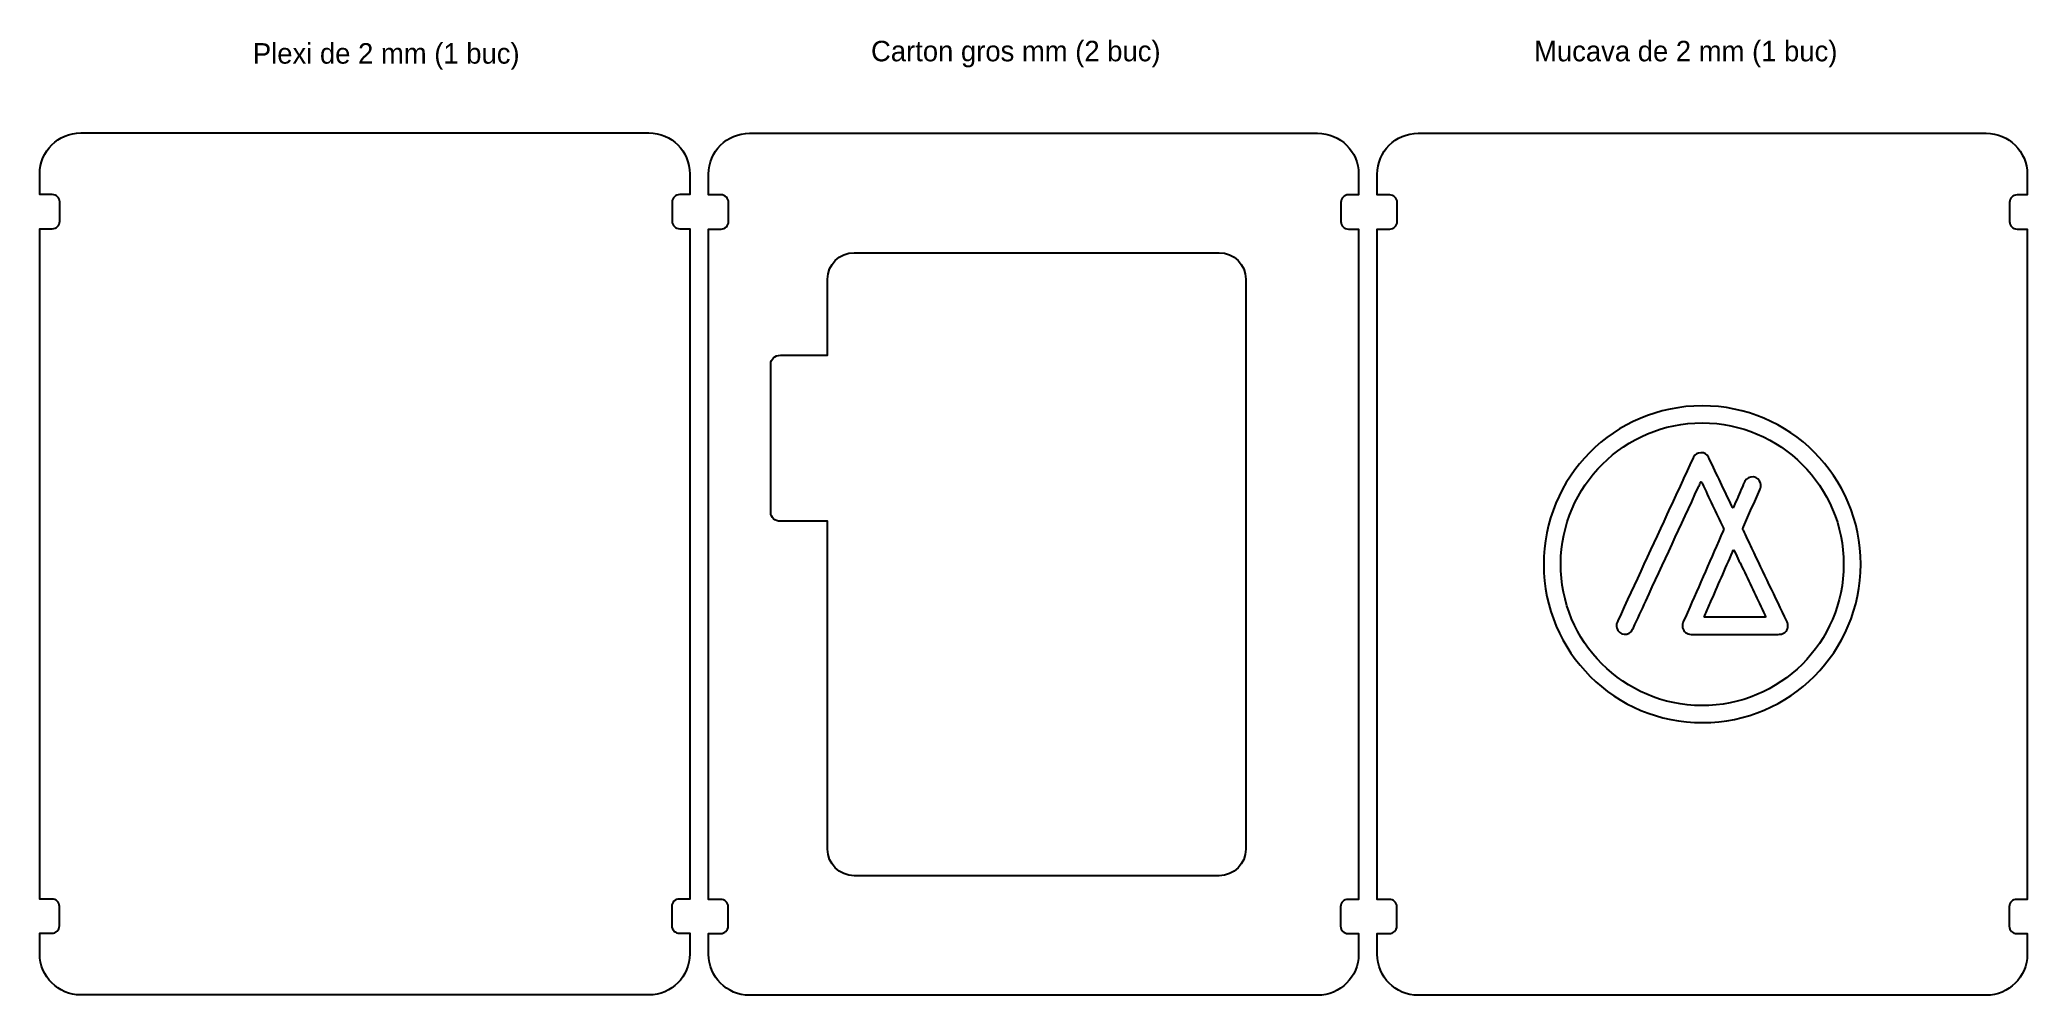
# Model space of a CAD drawing. Extents: x 4 to 295, y -145 to -5.
import ezdxf

# ---------------------------------------------------------------- set-up
doc = ezdxf.new("R2010")
doc.units = 0
doc.header["$MEASUREMENT"] = 0
doc.layers.add('LAYER_1', color=7, linetype='CONTINUOUS')

msp = doc.modelspace()

# ---------------------------------------------------------------- linework, layer by layer
at = {"layer": 'LAYER_1', "color": 250}
for points, knots in [([(97.94, -135.54), (97.34, -135.54), (96.85, -135.05), (96.85, -134.44), (96.85, -134.44), (96.85, -131.62), (96.85, -131.62), (96.85, -131.02), (97.34, -130.53), (97.94, -130.53), (97.94, -130.53), (99.48, -130.53), (99.48, -130.53), (99.48, -130.53), (99.48, -32.51), (99.48, -32.51), (99.48, -32.51), (98, -32.51), (98, -32.51), (97.39, -32.51), (96.9, -32.02), (96.9, -31.42), (96.9, -31.42), (96.9, -28.6), (96.9, -28.6), (96.9, -28), (97.39, -27.51), (98, -27.51), (98, -27.51), (99.48, -27.51), (99.48, -27.51), (99.48, -27.51), (99.48, -24.49), (99.48, -24.49), (99.48, -21.17), (96.8, -18.49), (93.49, -18.49), (93.49, -18.49), (10.48, -18.49), (10.48, -18.49), (7.17, -18.49), (4.48, -21.17), (4.48, -24.49), (4.48, -24.49), (4.48, -27.51), (4.48, -27.51), (4.48, -27.51), (6.31, -27.51), (6.31, -27.51), (6.92, -27.51), (7.41, -28), (7.41, -28.6), (7.41, -28.6), (7.41, -31.42), (7.41, -31.42), (7.41, -32.02), (6.92, -32.51), (6.31, -32.51), (6.31, -32.51), (4.48, -32.51), (4.48, -32.51), (4.48, -32.51), (4.48, -130.53), (4.48, -130.53), (4.48, -130.53), (6.26, -130.53), (6.26, -130.53), (6.86, -130.53), (7.35, -131.02), (7.35, -131.62), (7.35, -131.62), (7.35, -134.44), (7.35, -134.44), (7.35, -135.05), (6.86, -135.54), (6.26, -135.54), (6.26, -135.54), (4.48, -135.54), (4.48, -135.54), (4.48, -135.54), (4.48, -138.56), (4.48, -138.56), (4.48, -141.87), (7.17, -144.56), (10.48, -144.56), (10.48, -144.56), (93.49, -144.56), (93.49, -144.56), (96.8, -144.56), (99.48, -141.87), (99.48, -138.56), (99.48, -138.56), (99.48, -135.54), (99.48, -135.54), (99.48, -135.54), (97.94, -135.54), (97.94, -135.54)], [0, 0, 0, 0, 1, 1, 1, 2, 2, 2, 3, 3, 3, 4, 4, 4, 5, 5, 5, 6, 6, 6, 7, 7, 7, 8, 8, 8, 9, 9, 9, 10, 10, 10, 11, 11, 11, 12, 12, 12, 13, 13, 13, 14, 14, 14, 15, 15, 15, 16, 16, 16, 17, 17, 17, 18, 18, 18, 19, 19, 19, 20, 20, 20, 21, 21, 21, 22, 22, 22, 23, 23, 23, 24, 24, 24, 25, 25, 25, 26, 26, 26, 27, 27, 27, 28, 28, 28, 29, 29, 29, 30, 30, 30, 31, 31, 31, 32, 32, 32, 32]), ([(195.68, -135.58), (195.07, -135.58), (194.58, -135.1), (194.58, -134.49), (194.58, -134.49), (194.58, -131.67), (194.58, -131.67), (194.58, -131.07), (195.07, -130.58), (195.68, -130.58), (195.68, -130.58), (197.22, -130.58), (197.22, -130.58), (197.22, -130.58), (197.22, -32.56), (197.22, -32.56), (197.22, -32.56), (195.73, -32.56), (195.73, -32.56), (195.13, -32.56), (194.64, -32.07), (194.64, -31.47), (194.64, -31.47), (194.64, -28.65), (194.64, -28.65), (194.64, -28.04), (195.13, -27.55), (195.73, -27.55), (195.73, -27.55), (197.22, -27.55), (197.22, -27.55), (197.22, -27.55), (197.22, -24.53), (197.22, -24.53), (197.22, -21.22), (194.53, -18.54), (191.22, -18.54), (191.22, -18.54), (108.21, -18.54), (108.21, -18.54), (104.9, -18.54), (102.22, -21.22), (102.22, -24.53), (102.22, -24.53), (102.22, -27.55), (102.22, -27.55), (102.22, -27.55), (104.05, -27.55), (104.05, -27.55), (104.65, -27.55), (105.14, -28.04), (105.14, -28.65), (105.14, -28.65), (105.14, -31.47), (105.14, -31.47), (105.14, -32.07), (104.65, -32.56), (104.05, -32.56), (104.05, -32.56), (102.22, -32.56), (102.22, -32.56), (102.22, -32.56), (102.22, -130.58), (102.22, -130.58), (102.22, -130.58), (103.99, -130.58), (103.99, -130.58), (104.6, -130.58), (105.09, -131.07), (105.09, -131.67), (105.09, -131.67), (105.09, -134.49), (105.09, -134.49), (105.09, -135.1), (104.6, -135.58), (103.99, -135.58), (103.99, -135.58), (102.22, -135.58), (102.22, -135.58), (102.22, -135.58), (102.22, -138.61), (102.22, -138.61), (102.22, -141.92), (104.9, -144.6), (108.21, -144.6), (108.21, -144.6), (191.22, -144.6), (191.22, -144.6), (194.53, -144.6), (197.22, -141.92), (197.22, -138.61), (197.22, -138.61), (197.22, -135.58), (197.22, -135.58), (197.22, -135.58), (195.68, -135.58), (195.68, -135.58)], [0, 0, 0, 0, 1, 1, 1, 2, 2, 2, 3, 3, 3, 4, 4, 4, 5, 5, 5, 6, 6, 6, 7, 7, 7, 8, 8, 8, 9, 9, 9, 10, 10, 10, 11, 11, 11, 12, 12, 12, 13, 13, 13, 14, 14, 14, 15, 15, 15, 16, 16, 16, 17, 17, 17, 18, 18, 18, 19, 19, 19, 20, 20, 20, 21, 21, 21, 22, 22, 22, 23, 23, 23, 24, 24, 24, 25, 25, 25, 26, 26, 26, 27, 27, 27, 28, 28, 28, 29, 29, 29, 30, 30, 30, 31, 31, 31, 32, 32, 32, 32]), ([(293.39, -135.59), (292.78, -135.59), (292.3, -135.1), (292.3, -134.5), (292.3, -134.5), (292.3, -131.67), (292.3, -131.67), (292.3, -131.07), (292.78, -130.58), (293.39, -130.58), (293.39, -130.58), (294.93, -130.58), (294.93, -130.58), (294.93, -130.58), (294.93, -32.57), (294.93, -32.57), (294.93, -32.57), (293.44, -32.57), (293.44, -32.57), (292.84, -32.57), (292.35, -32.08), (292.35, -31.47), (292.35, -31.47), (292.35, -28.65), (292.35, -28.65), (292.35, -28.05), (292.84, -27.56), (293.44, -27.56), (293.44, -27.56), (294.93, -27.56), (294.93, -27.56), (294.93, -27.56), (294.93, -24.54), (294.93, -24.54), (294.93, -21.23), (292.24, -18.54), (288.93, -18.54), (288.93, -18.54), (205.93, -18.54), (205.93, -18.54), (202.61, -18.54), (199.93, -21.23), (199.93, -24.54), (199.93, -24.54), (199.93, -27.56), (199.93, -27.56), (199.93, -27.56), (201.76, -27.56), (201.76, -27.56), (202.36, -27.56), (202.85, -28.05), (202.85, -28.65), (202.85, -28.65), (202.85, -31.47), (202.85, -31.47), (202.85, -32.08), (202.36, -32.57), (201.76, -32.57), (201.76, -32.57), (199.93, -32.57), (199.93, -32.57), (199.93, -32.57), (199.93, -130.58), (199.93, -130.58), (199.93, -130.58), (201.71, -130.58), (201.71, -130.58), (202.31, -130.58), (202.8, -131.07), (202.8, -131.67), (202.8, -131.67), (202.8, -134.5), (202.8, -134.5), (202.8, -135.1), (202.31, -135.59), (201.71, -135.59), (201.71, -135.59), (199.93, -135.59), (199.93, -135.59), (199.93, -135.59), (199.93, -138.61), (199.93, -138.61), (199.93, -141.92), (202.61, -144.61), (205.93, -144.61), (205.93, -144.61), (288.93, -144.61), (288.93, -144.61), (292.24, -144.61), (294.93, -141.92), (294.93, -138.61), (294.93, -138.61), (294.93, -135.59), (294.93, -135.59), (294.93, -135.59), (293.39, -135.59), (293.39, -135.59)], [0, 0, 0, 0, 1, 1, 1, 2, 2, 2, 3, 3, 3, 4, 4, 4, 5, 5, 5, 6, 6, 6, 7, 7, 7, 8, 8, 8, 9, 9, 9, 10, 10, 10, 11, 11, 11, 12, 12, 12, 13, 13, 13, 14, 14, 14, 15, 15, 15, 16, 16, 16, 17, 17, 17, 18, 18, 18, 19, 19, 19, 20, 20, 20, 21, 21, 21, 22, 22, 22, 23, 23, 23, 24, 24, 24, 25, 25, 25, 26, 26, 26, 27, 27, 27, 28, 28, 28, 29, 29, 29, 30, 30, 30, 31, 31, 31, 32, 32, 32, 32]), ([(176.85, -36.02), (176.85, -36.02), (123.48, -36.02), (123.48, -36.02), (121.34, -36.02), (119.6, -37.76), (119.6, -39.9), (119.6, -39.9), (119.6, -51.01), (119.6, -51.01), (119.6, -51.01), (112.71, -51.01), (112.71, -51.01), (111.93, -51.01), (111.3, -51.57), (111.3, -52.27), (111.3, -52.27), (111.3, -74.03), (111.3, -74.03), (111.3, -74.72), (111.93, -75.28), (112.71, -75.28), (112.71, -75.28), (119.6, -75.28), (119.6, -75.28), (119.6, -75.28), (119.6, -123.24), (119.6, -123.24), (119.6, -125.38), (121.34, -127.12), (123.48, -127.12), (123.48, -127.12), (176.85, -127.12), (176.85, -127.12), (178.99, -127.12), (180.73, -125.38), (180.73, -123.24), (180.73, -123.24), (180.73, -39.9), (180.73, -39.9), (180.73, -37.76), (178.99, -36.02), (176.85, -36.02)], [0, 0, 0, 0, 1, 1, 1, 2, 2, 2, 3, 3, 3, 4, 4, 4, 5, 5, 5, 6, 6, 6, 7, 7, 7, 8, 8, 8, 9, 9, 9, 10, 10, 10, 11, 11, 11, 12, 12, 12, 13, 13, 13, 14, 14, 14, 14])]:
    msp.add_open_spline(points, degree=3, knots=knots, dxfattribs=at)
at = {"layer": 'LAYER_1', "color": 1}
for points, knots in [([(270.6, -81.57), (270.58, -94.38), (260.26, -104.69), (247.52, -104.74), (234.63, -104.79), (224.3, -94.37), (224.26, -81.65), (224.22, -68.9), (234.51, -58.41), (247.43, -58.41), (260.24, -58.41), (270.57, -68.76), (270.6, -81.57)], [0, 0, 0, 0, 1, 1, 1, 2, 2, 2, 3, 3, 3, 4, 4, 4, 4]), ([(268.1, -81.58), (268.11, -70.19), (258.86, -60.91), (247.43, -60.9), (236.06, -60.9), (226.81, -70.1), (226.76, -81.47), (226.7, -92.93), (235.96, -102.2), (247.34, -102.25), (258.79, -102.29), (268.1, -93.01), (268.1, -81.58)], [0, 0, 0, 0, 1, 1, 1, 2, 2, 2, 3, 3, 3, 4, 4, 4, 4]), ([(251.93, -73.34), (252, -73.27), (252.02, -73.19), (252.05, -73.11), (252.47, -72.16), (252.88, -71.21), (253.3, -70.26), (253.39, -70.05), (253.48, -69.85), (253.57, -69.64), (253.6, -69.57), (253.63, -69.5), (253.67, -69.43), (253.9, -69.01), (254.39, -68.74), (254.93, -68.81), (255.41, -68.88), (255.82, -69.23), (255.95, -69.71), (256.02, -69.95), (256.02, -70.2), (255.93, -70.44), (255.91, -70.52), (255.87, -70.6), (255.84, -70.68), (255.05, -72.49), (254.26, -74.3), (253.47, -76.11), (253.43, -76.19), (253.39, -76.28), (253.36, -76.36), (253.36, -76.45), (253.4, -76.51), (253.44, -76.58), (253.86, -77.47), (254.28, -78.35), (254.7, -79.23), (256.39, -82.79), (258.08, -86.35), (259.78, -89.9), (259.82, -89.98), (259.85, -90.06), (259.88, -90.14), (260.09, -90.72), (259.88, -91.36), (259.32, -91.67), (259.19, -91.74), (259.06, -91.79), (258.91, -91.81), (258.79, -91.82), (258.67, -91.83), (258.55, -91.83), (258.08, -91.83), (257.6, -91.83), (257.13, -91.83), (253.43, -91.83), (249.73, -91.83), (246.03, -91.83), (245.88, -91.83), (245.74, -91.83), (245.59, -91.81), (245.01, -91.73), (244.56, -91.22), (244.54, -90.65), (244.53, -90.43), (244.57, -90.22), (244.66, -90.02), (244.87, -89.55), (245.07, -89.08), (245.28, -88.61), (247.02, -84.63), (248.76, -80.65), (250.5, -76.67), (250.61, -76.41), (250.61, -76.46), (250.49, -76.21), (249.46, -74.05), (248.44, -71.89), (247.4, -69.73), (247.37, -69.66), (247.33, -69.59), (247.29, -69.53), (247.29, -69.52), (247.25, -69.52), (247.25, -69.53), (247.22, -69.56), (247.2, -69.6), (247.18, -69.64), (247.07, -69.88), (246.96, -70.12), (246.85, -70.36), (244.29, -75.89), (241.74, -81.43), (239.18, -86.96), (238.58, -88.27), (237.97, -89.58), (237.37, -90.89), (237.33, -90.97), (237.29, -91.06), (237.25, -91.14), (237.01, -91.6), (236.53, -91.86), (236.02, -91.82), (235.59, -91.78), (235.08, -91.49), (234.93, -90.89), (234.86, -90.63), (234.88, -90.36), (234.98, -90.11), (235.01, -90.03), (235.05, -89.95), (235.09, -89.87), (237.64, -84.33), (240.2, -78.79), (242.76, -73.25), (243.86, -70.89), (244.95, -68.52), (246.04, -66.15), (246.08, -66.07), (246.11, -65.99), (246.15, -65.92), (246.4, -65.49), (246.76, -65.27), (247.25, -65.26), (247.74, -65.26), (248.1, -65.49), (248.35, -65.91), (248.38, -65.97), (248.42, -66.04), (248.45, -66.11), (249.55, -68.43), (250.65, -70.75), (251.76, -73.07), (251.8, -73.14), (251.83, -73.22), (251.87, -73.3), (251.88, -73.32), (251.91, -73.33), (251.93, -73.34)], [0, 0, 0, 0, 1, 1, 1, 2, 2, 2, 3, 3, 3, 4, 4, 4, 5, 5, 5, 6, 6, 6, 7, 7, 7, 8, 8, 8, 9, 9, 9, 10, 10, 10, 11, 11, 11, 12, 12, 12, 13, 13, 13, 14, 14, 14, 15, 15, 15, 16, 16, 16, 17, 17, 17, 18, 18, 18, 19, 19, 19, 20, 20, 20, 21, 21, 21, 22, 22, 22, 23, 23, 23, 24, 24, 24, 25, 25, 25, 26, 26, 26, 27, 27, 27, 28, 28, 28, 29, 29, 29, 30, 30, 30, 31, 31, 31, 32, 32, 32, 33, 33, 33, 34, 34, 34, 35, 35, 35, 36, 36, 36, 37, 37, 37, 38, 38, 38, 39, 39, 39, 40, 40, 40, 41, 41, 41, 42, 42, 42, 43, 43, 43, 44, 44, 44, 45, 45, 45, 46, 46, 46, 46]), ([(252.03, -79.49), (252.01, -79.5), (251.98, -79.51), (251.97, -79.53), (251.93, -79.62), (251.89, -79.7), (251.86, -79.79), (250.77, -82.28), (249.68, -84.76), (248.6, -87.25), (248.33, -87.85), (248.07, -88.46), (247.8, -89.06), (247.78, -89.13), (247.75, -89.19), (247.73, -89.25), (247.72, -89.28), (247.75, -89.33), (247.78, -89.33), (247.87, -89.33), (247.96, -89.33), (248.04, -89.33), (249.12, -89.33), (250.19, -89.33), (251.26, -89.33), (252.96, -89.33), (254.66, -89.33), (256.36, -89.33), (256.46, -89.33), (256.55, -89.33), (256.65, -89.33), (256.68, -89.32), (256.71, -89.28), (256.69, -89.25), (256.66, -89.16), (256.62, -89.08), (256.58, -88.99), (255.53, -86.79), (254.48, -84.59), (253.44, -82.39), (253.01, -81.5), (252.59, -80.61), (252.16, -79.72), (252.13, -79.64), (252.1, -79.56), (252.03, -79.49)], [0, 0, 0, 0, 1, 1, 1, 2, 2, 2, 3, 3, 3, 4, 4, 4, 5, 5, 5, 6, 6, 6, 7, 7, 7, 8, 8, 8, 9, 9, 9, 10, 10, 10, 11, 11, 11, 12, 12, 12, 13, 13, 13, 14, 14, 14, 15, 15, 15, 15])]:
    msp.add_open_spline(points, degree=3, knots=knots, dxfattribs=at)

# ---------------------------------------------------------------- texts
at = {"layer": 'LAYER_1', "color": 7, "char_height": 2.9972, "attachment_point": 7}
for s, insert in [('\\fMyriad Pro|b0|i0|c0|p34;\\W1;Plexi de 2 mm (1 buc)', (35.63, -9.27)), ('\\fMyriad Pro|b0|i0|c0|p34;\\W1;Carton gros mm (2 buc)', (125.96, -8.93)), ('\\fMyriad Pro|b0|i0|c0|p34;\\W1;Mucava de 2 mm (1 buc)', (222.86, -8.93))]:
    msp.add_mtext(s, dxfattribs=dict(at, insert=insert))

doc.saveas('drawing.dxf')
